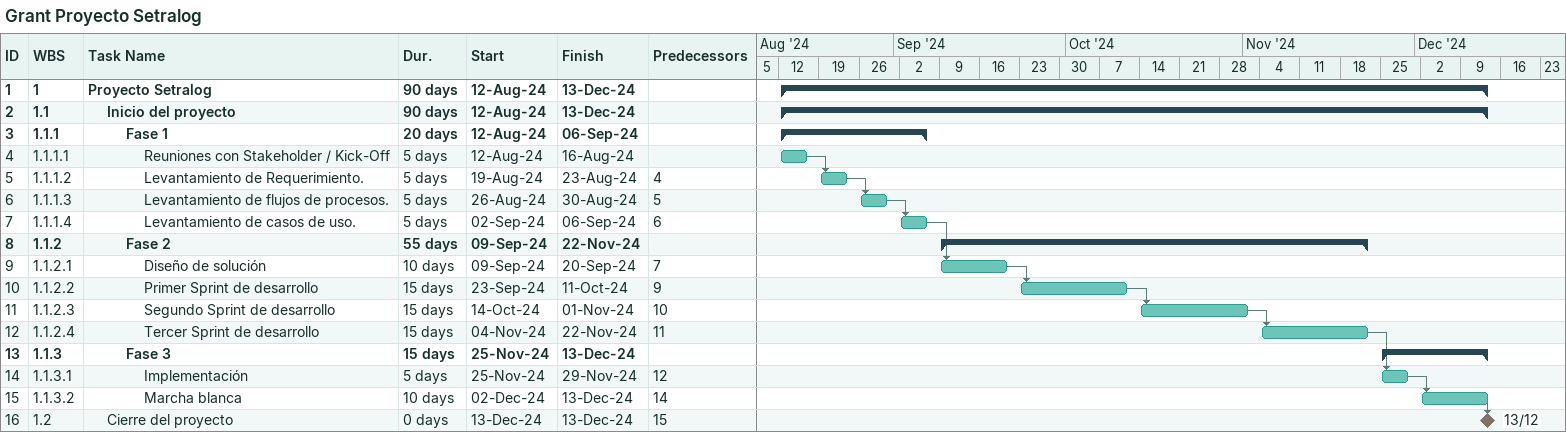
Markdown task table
Grant Proyecto Setralog

| ID | WBS | Task | Duration | Start | Finish | Predecessors |
|---|---|---|---|---|---|---|
| 1 | 1 | **Proyecto Setralog** | 90d | 2024-08-12 | 2024-12-13 |  |
| 2 | 1.1 | **Inicio del proyecto** | 90d | 2024-08-12 | 2024-12-13 |  |
| 3 | 1.1.1 | **Fase 1** | 20d | 2024-08-12 | 2024-09-06 |  |
| 4 | 1.1.1.1 | Reuniones con Stakeholder / Kick-Off | 5d | 2024-08-12 | 2024-08-16 |  |
| 5 | 1.1.1.2 | Levantamiento de Requerimiento. | 5d | 2024-08-19 | 2024-08-23 | 4 |
| 6 | 1.1.1.3 | Levantamiento de flujos de procesos. | 5d | 2024-08-26 | 2024-08-30 | 5 |
| 7 | 1.1.1.4 | Levantamiento de casos de uso. | 5d | 2024-09-02 | 2024-09-06 | 6 |
| 8 | 1.1.2 | **Fase 2** | 55d | 2024-09-09 | 2024-11-22 |  |
| 9 | 1.1.2.1 | Diseño de solución | 10d | 2024-09-09 | 2024-09-20 | 7 |
| 10 | 1.1.2.2 | Primer Sprint de desarrollo | 15d | 2024-09-23 | 2024-10-11 | 9 |
| 11 | 1.1.2.3 | Segundo Sprint de desarrollo | 15d | 2024-10-14 | 2024-11-01 | 10 |
| 12 | 1.1.2.4 | Tercer Sprint de desarrollo | 15d | 2024-11-04 | 2024-11-22 | 11 |
| 13 | 1.1.3 | **Fase 3** | 15d | 2024-11-25 | 2024-12-13 |  |
| 14 | 1.1.3.1 | Implementación | 5d | 2024-11-25 | 2024-11-29 | 12 |
| 15 | 1.1.3.2 | Marcha blanca | 10d | 2024-12-02 | 2024-12-13 | 14 |
| 16 | 1.2 | Cierre del proyecto | 0d | 2024-12-13 | 2024-12-13 | 15 |
